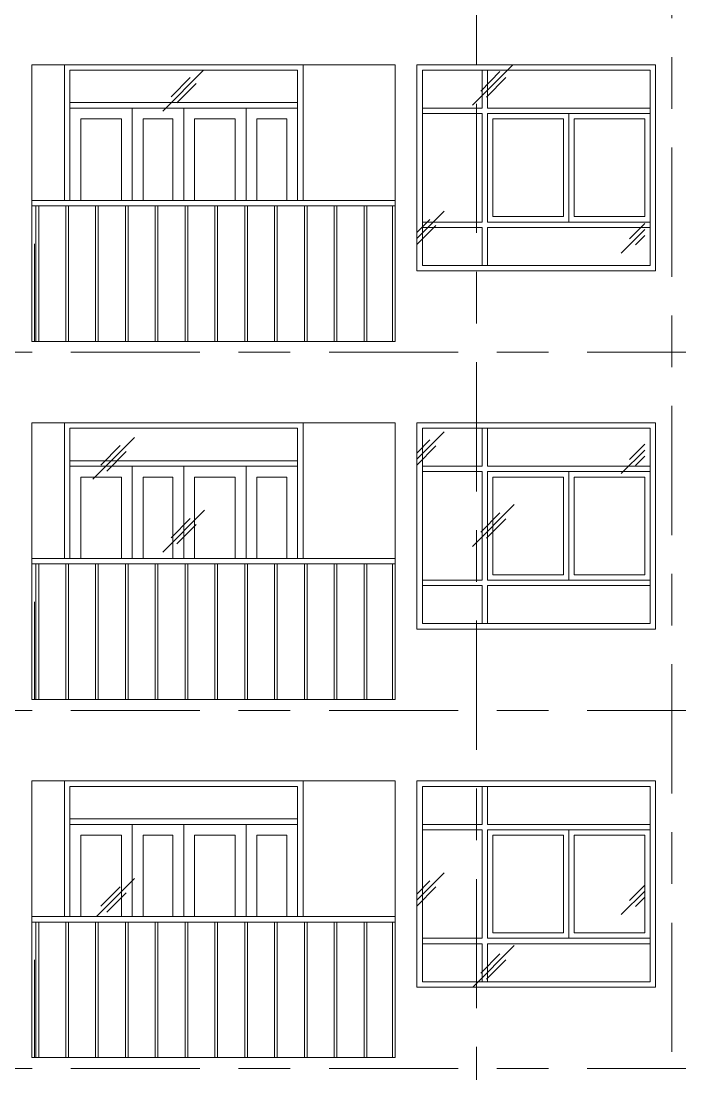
# Model space of a CAD drawing. Header units: millimetres. Extents: x -2100 to 124761, y -10432 to 93550.
# Drawn here: x 26950 to 33025, y 51550 to 61252 of the extents above; entities that cross this region are included whole.
import ezdxf
from ezdxf.xclip import XClip

# ---------------------------------------------------------------- set-up
doc = ezdxf.new("R2010")
doc.units = ezdxf.units.MM
doc.header["$XCLIPFRAME"] = 0
doc.linetypes.add('Centre', pattern=[31.75, 6.35, -4.7625, 15.875, -4.7625])
for name, color, linetype, lineweight in [('CUA', 31, 'Continuous', 9), ('KINH', 152, 'Continuous', 5), ('NET THAY 1', 41, 'Continuous', 5), ('NET THAY 2', 55, 'Continuous', 5), ('NET-THAY', 2, 'Continuous', 9), ('TRUC', 225, 'Continuous', 5)]:
    doc.layers.add(name, color=color, linetype=linetype, lineweight=lineweight)

# ---------------------------------------------------------------- blocks, each defined once
blk = doc.blocks.new('Railing - 25mm-1425477-MẶT ĐỨNG TRỤC A-Q')
at = {"layer": 'NET THAY 2'}
for p, q in [((30037.4, 86700), (30037.4, 87950)), ((30062.4, 87950), (30062.4, 86700))]:
    blk.add_line(p, q, dxfattribs=at)
blk = doc.blocks.new('Railing - 25mm-V61-MẶT ĐỨNG TRỤC A-Q')
at = {"layer": 'NET THAY 2'}
blk.add_line((30024.9, 87600), (30024.9, 86700), dxfattribs=at)
blk = doc.blocks.new('Railing - 25mm-V62-MẶT ĐỨNG TRỤC A-Q')
at = {"layer": 'NET THAY 2'}
blk.add_line((32774.9, 86700), (32774.9, 87950), dxfattribs=at)
blk = doc.blocks.new('Railing - Railing-1821295-MẶT ĐỨNG TRỤC A-Q')
for name, p in [('Railing - 25mm-1425477-MẶT ĐỨNG TRỤC A-Q', (-2950, -64700)), ('Railing - 25mm-1425477-MẶT ĐỨNG TRỤC A-Q', (-2675, -64700)), ('Railing - 25mm-1425477-MẶT ĐỨNG TRỤC A-Q', (-2400, -64700)), ('Railing - 25mm-1425477-MẶT ĐỨNG TRỤC A-Q', (-2125, -64700)), ('Railing - 25mm-1425477-MẶT ĐỨNG TRỤC A-Q', (-1850, -64700)), ('Railing - 25mm-1425477-MẶT ĐỨNG TRỤC A-Q', (-1575, -64700)), ('Railing - 25mm-1425477-MẶT ĐỨNG TRỤC A-Q', (-1300, -64700)), ('Railing - 25mm-1425477-MẶT ĐỨNG TRỤC A-Q', (-1025, -64700)), ('Railing - 25mm-1425477-MẶT ĐỨNG TRỤC A-Q', (-750, -64700)), ('Railing - 25mm-1425477-MẶT ĐỨNG TRỤC A-Q', (-475, -64700)), ('Railing - 25mm-1425477-MẶT ĐỨNG TRỤC A-Q', (-200, -64700)), ('Railing - 25mm-1425477-MẶT ĐỨNG TRỤC A-Q', (75, -64700)), ('Railing - 25mm-V62-MẶT ĐỨNG TRỤC A-Q', (-2400, -64700)), ('Railing - 25mm-V61-MẶT ĐỨNG TRỤC A-Q', (-2950, -64700))]:
    blk.add_blockref(name, p)
blk = doc.blocks.new('CUA LO GIA - DB6-1834140-MẶT ĐỨNG TRỤC A-Q')
at = {"layer": 'CUA'}
for p, q in [((29549.9, 24500), (27349.9, 24500)), ((27349.9, 24050), (27349.9, 24500)), ((27399.9, 24450), (27399.9, 22950)), ((27399.9, 24450), (29499.9, 24450)), ((29499.9, 22950), (29499.9, 24450)), ((29549.9, 24500), (29549.9, 22950)), ((29499.9, 24150), (27399.9, 24150)), ((27399.9, 24150), (27399.9, 24100)), ((27399.9, 24100), (29499.9, 24100)), ((27974.9, 24100), (27399.9, 24100)), ((27399.9, 24100), (27399.9, 22950)), ((27974.9, 22950), (27974.9, 24100)), ((28449.9, 24100), (28449.9, 22950)), ((28449.9, 22950), (28449.9, 24100)), ((29024.9, 24100), (29024.9, 22950)), ((29499.9, 24100), (29024.9, 24100)), ((29499.9, 24100), (29499.9, 24150)), ((29499.9, 22950), (29499.9, 24100)), ((27499.9, 22950), (27499.9, 24000)), ((27499.9, 24000), (27874.9, 24000)), ((27874.9, 24000), (27874.9, 22950)), ((28074.9, 24000), (28349.9, 24000)), ((28074.9, 22950), (28074.9, 24000)), ((28349.9, 24000), (28349.9, 22950)), ((28549.9, 22950), (28549.9, 24000)), ((28549.9, 24000), (28924.9, 24000)), ((28924.9, 24000), (28924.9, 22950)), ((29124.9, 24000), (29399.9, 24000)), ((29124.9, 22950), (29124.9, 24000)), ((29399.9, 24000), (29399.9, 22950))]:
    blk.add_line(p, q, dxfattribs=at)
blk = doc.blocks.new('X-PHONG NGU 2 - X-PHONG NGU 2_Recovery_ 3-1759956-MẶT ĐỨNG TRỤC A-Q')
at = {"layer": 'CUA'}
for p, q in [((30649.889877, 22800), (30649.889877, 24600)), ((31199.889877, 24600), (31199.889877, 24250)), ((31249.889877, 24250), (31249.889877, 24600)), ((32749.889877, 24600), (32749.889877, 22800)), ((31199.889877, 24250), (30649.889877, 24250)), ((30649.889877, 24250), (30649.889877, 24200)), ((30649.889877, 24200), (31199.889877, 24200)), ((31199.889877, 24200), (31199.889877, 23200)), ((32749.889877, 24250), (31249.889877, 24250)), ((31999.889877, 24200), (31249.889877, 24200)), ((31249.889877, 24200), (31249.889877, 23200)), ((31249.889877, 23200), (31249.889877, 24200)), ((31249.889877, 24200), (32749.889877, 24200)), ((31999.889877, 23200), (31999.889877, 24200)), ((32749.889877, 24200), (32749.889877, 24250)), ((31299.889877, 23250), (31299.889877, 24150)), ((31299.889877, 24150), (31949.889877, 24150)), ((31949.889877, 24150), (31949.889877, 23250)), ((32049.889877, 24150), (32699.889877, 24150)), ((32049.889877, 23250), (32049.889877, 24150)), ((32699.889877, 24150), (32699.889877, 23250)), ((31199.889877, 23200), (30649.889877, 23200)), ((30649.889877, 23200), (30649.889877, 23150)), ((31249.889877, 23200), (31999.889877, 23200)), ((32749.889877, 23200), (31249.889877, 23200)), ((31949.889877, 23250), (31299.889877, 23250)), ((32699.889877, 23250), (32049.889877, 23250)), ((32749.889877, 23150), (32749.889877, 23200)), ((30649.889877, 23150), (31199.889877, 23150)), ((31199.889877, 23150), (31199.889877, 22800)), ((31249.889877, 22800), (31249.889877, 23150)), ((31249.889877, 23150), (32749.889877, 23150)), ((32749.889877, 22800), (30649.889877, 22800)), ((31199.889877, 22800), (31249.889877, 22800)), ((30599.889877, 22750), (32799.889877, 22750))]:
    blk.add_line(p, q, dxfattribs=at)
blk = doc.blocks.new('Top Rail Type - Top Rail_Internal_-1821311-MẶT ĐỨNG TRỤC A-Q')
at = {"layer": 'NET THAY 1'}
for p, q in [((30399.9, 22950), (27049.9, 22950)), ((27049.9, 22900), (30399.9, 22900))]:
    blk.add_line(p, q, dxfattribs=at)
blk = doc.blocks.new('A$C26D738F4')
at = {"layer": 'KINH'}
h = blk.add_hatch(dxfattribs=at)
h.set_pattern_fill('FP_11', color=256, style=0, pattern_type=2)
h.set_pattern_definition([(45.204, (916.8, -14048.4), (0.002, 2032), [252.7, -2610.8]), (45.204, (862, -13993.3), (0.002, 2032), [252.7, -2610.8]), (45.204, (786.7, -14124.3), (0.002, 2032), [544.27, -2319.24]), (45.204, (-455.1, -12687), (0.002, 2032), [252.7, -2610.8]), (45.204, (-509.9, -12631.8), (0.002, 2032), [252.7, -2610.8]), (45.204, (-585.2, -12762.9), (0.002, 2032), [544.27, -2319.24])])
h.paths.add_polyline_path([(16136.9, -2650), (16136.9, -750), (14036.9, -750), (14036.9, -2650)])
h = blk.add_hatch(dxfattribs=at)
h.set_pattern_fill('FP_11', color=256, style=0, pattern_type=2)
h.set_pattern_definition([(45.204, (3772, -13995.6), (0.002, 2032), [252.7, -2610.8]), (45.204, (3717.3, -13940.5), (0.002, 2032), [252.7, -2610.8]), (45.204, (3642, -14071.5), (0.002, 2032), [544.27, -2319.24]), (45.204, (2400.1, -12634.2), (0.002, 2032), [252.7, -2610.8]), (45.204, (2345.3, -12579), (0.002, 2032), [252.7, -2610.8]), (45.204, (2270, -12710), (0.002, 2032), [544.27, -2319.24])])
h.paths.add_polyline_path([(19386.8, -2600), (19386.8, -1400), (17186.8, -1400), (17186.8, -2600)])
at = {"layer": 'CUA'}
blk.add_lwpolyline([(16136.9, -2650), (13936.9, -2650), (13936.9, -750), (16136.9, -750)], close=True, dxfattribs=at)
for points in [[(19386.8, -2650), (19386.8, -1400)], [(16086.9, -2600), (13986.9, -2600)]]:
    blk.add_lwpolyline(points, dxfattribs=at)
at = {"layer": 'NET-THAY'}
for q in [(16336.9, -2650), (19686.8, -100)]:
    blk.add_line((16336.9, -100), q, dxfattribs=at)
blk.add_lwpolyline([(19686.8, -100), (19686.8, -2650), (16336.8, -2650)], dxfattribs=at)
at = {"layer": 'CUA', "rotation": 180}
blk.add_blockref('X-PHONG NGU 2 - X-PHONG NGU 2_Recovery_ 3-1759956-MẶT ĐỨNG TRỤC A-Q', (46736.8, 22000), dxfattribs=at)
at = {"layer": 'CUA'}
ref = blk.add_blockref('CUA LO GIA - DB6-1834140-MẶT ĐỨNG TRỤC A-Q', (46736.8, 21850), dxfattribs=dict(at, rotation=180))
XClip(ref).set_block_clipping_path([(27225.2046827646, 23250.0000000015), (29617.8751431563, 24500.0000000003)])
at = {"layer": 'NET THAY 1', "rotation": 180}
for name, p in [('Railing - Railing-1821295-MẶT ĐỨNG TRỤC A-Q', (46736.8, 21900)), ('Top Rail Type - Top Rail_Internal_-1821311-MẶT ĐỨNG TRỤC A-Q', (46736.8, 21550))]:
    blk.add_blockref(name, p, dxfattribs=at)

msp = doc.modelspace()

# ---------------------------------------------------------------- linework, layer by layer
at = {"layer": 'TRUC', "linetype": 'Centre', "ltscale": 75}
for p, q in [((31149.9, -5827.8), (31149.9, 93540.4)), ((32949.9, -3849.3), (32949.9, 93540.4)), ((-2000.1, 58200), (44599.9, 58200)), ((-2000.1, 54900), (44599.9, 54900)), ((-2000.1, 51600), (44599.9, 51600))]:
    msp.add_line(p, q, dxfattribs=at)

# ---------------------------------------------------------------- block references
at = {"layer": 'NET-THAY', "rotation": 180}
for p in [(46736.8, 58200), (46736.8, 54900), (46736.8, 51600)]:
    msp.add_blockref('A$C26D738F4', p, dxfattribs=at)

doc.saveas('drawing.dxf')
